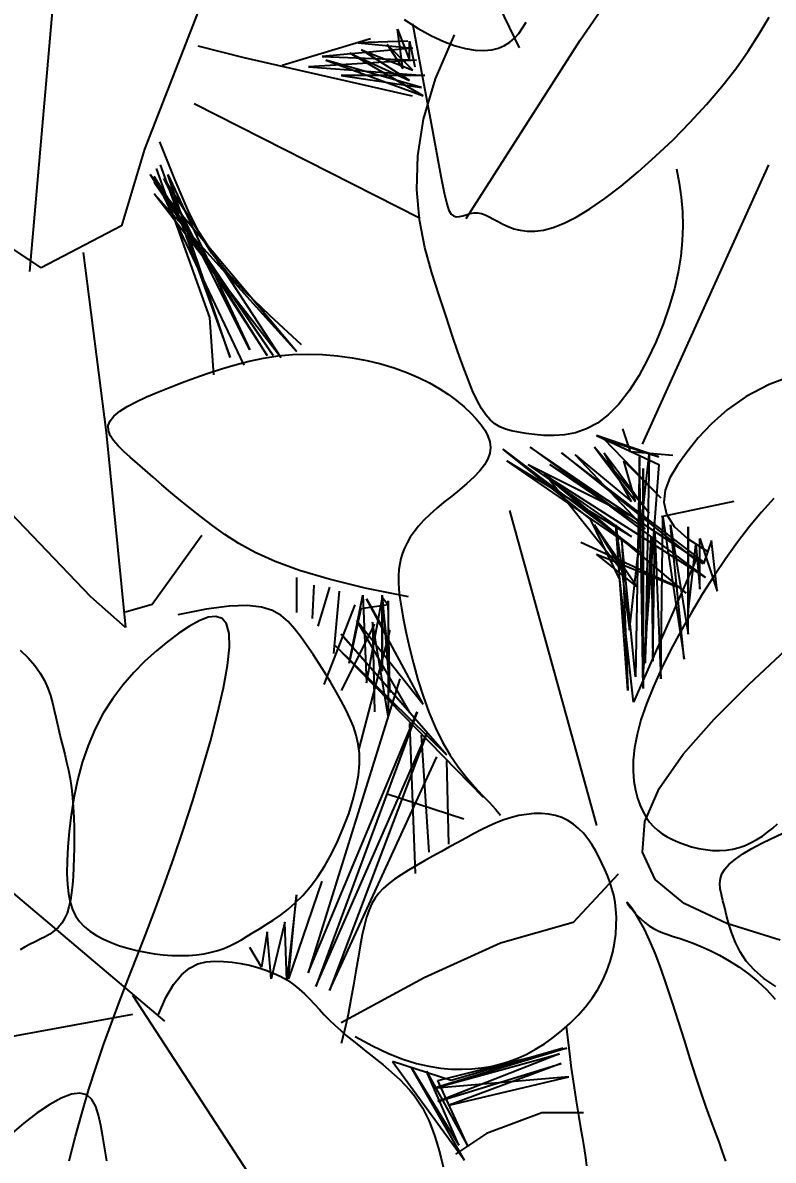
# Model space of a CAD drawing. Header units: metres. Extents: x 10 to 239, y 2 to 253.
# Drawn here: x 83.383 to 85.499, y 20.742 to 23.947 of the extents above; entities that cross this region are included whole.
import ezdxf

# ---------------------------------------------------------------- set-up
doc = ezdxf.new("R2010")
doc.units = ezdxf.units.M
doc.header["$MEASUREMENT"] = 0
doc.layers.get('Defpoints').update_dxf_attribs({"color": 9})
for name, color, linetype in [('-cotas', 252, 'Continuous'), ('1', 7, 'Continuous'), ('cot200', 9, 'Continuous')]:
    doc.layers.add(name, color=color, linetype=linetype)
doc.layers.add('barrera', color=7, linetype='Continuous', lineweight=0, true_color=0x9dbb63)
doc.layers.add('bloques ARBOLES', color=7, linetype='Continuous', true_color=0xb8d897)
doc.styles.get("Standard").update_dxf_attribs({"font": 'arial.ttf'})
doc.dimstyles.get("Standard").update_dxf_attribs({"dimtxt": 0.18, "dimasz": 0.18, "dimexe": 0.18, "dimexo": 0.0625, "dimgap": 0.09, "dimtad": 0, "dimtih": 1, "dimtoh": 1, "dimdec": 4, "dimzin": 0, "dimdsep": 46, "dimtxsty": 'Standard', "dimcen": 0.09, "dimadec": 0, "dimazin": 0, "dimtfac": 1, "dimtdec": 4, "dimtofl": 0, "dimtmove": 0, "dimatfit": 3, "dimfxl": 1, "dimtolj": 1, "dimtzin": 0, "dimarcsym": 0})

# ---------------------------------------------------------------- blocks, each defined once
blk = doc.blocks.new('*D81')
at = {"layer": '-cotas', "color": 0, "lineweight": -2, "transparency": 16777216}
for p, q in [((35.934, 42.8579), (35.9273, 20.3829)), ((88.7846, 42.8423), (88.778, 20.3672)), ((36.1074, 20.5628), (61.0308, 20.5555)), ((88.598, 20.5473), (63.6746, 20.5547))]:
    blk.add_line(p, q, dxfattribs=at)
at = {"layer": '-cotas', "color": 0, "transparency": 16777216}
for points in [[(36.1074, 20.5928), (36.1074, 20.5328), (35.9274, 20.5629)], [(88.598, 20.5773), (88.598, 20.5173), (88.778, 20.5472)]]:
    blk.add_solid(points, dxfattribs=at)
at = {"layer": 'Defpoints', "color": 0, "transparency": 16777216}
for p in [(35.934, 42.9204), (88.7846, 42.9048), (88.778, 20.5472)]:
    blk.add_point(p, dxfattribs=at)
at = {"layer": '-cotas', "color": 0, "transparency": 16777216, "insert": (62.3527, 20.5551), "char_height": 0.5, "attachment_point": 5}
blk.add_mtext('\\A1;52.8506', dxfattribs=at)
blk = doc.blocks.new('A$C6F4E7DED')
for p, q in [((989.54, 1334.67), (919.23, 1436.97)), ((1399.69, 1162.18), (1376.88, 1424.38)), ((1034.6, 1328.92), (1069.94, 1401.67)), ((1274.19, 1355.98), (1314.13, 1253.38)), ((856.05, 1339.28), (848.73, 1351.72)), ((1032.38, 1343.72), (1029.63, 1348.06)), ((1120.66, 1350.05), (1110.19, 1343.35)), ((864.31, 1326.48), (856.05, 1339.28)), ((1035.26, 1339.73), (1032.38, 1343.72)), ((1038.38, 1336.17), (1035.26, 1339.73)), ((1110.19, 1343.35), (1100.36, 1337.91)), ((1114.47, 1347.15), (1106.86, 1306.9)), ((1125.57, 1342.76), (1116.65, 1319.84)), ((1121.74, 1313.47), (1125.57, 1342.76)), ((1074.53, 1201.8), (989.54, 1334.67)), ((1041.86, 1333.09), (1038.38, 1336.17)), ((1045.79, 1330.55), (1041.86, 1333.09)), ((1050.29, 1328.63), (1045.79, 1330.55)), ((1082.71, 1330.47), (1074.89, 1328.33)), ((1091.2, 1333.64), (1082.71, 1330.47)), ((1097.27, 1305.84), (1083.09, 1338.6)), ((1100.36, 1337.91), (1091.2, 1333.64)), ((1116.65, 1333.84), (1112.82, 1314.74)), ((1154.87, 1332.57), (1114.1, 1328.75)), ((1114.1, 1312.2), (1133.21, 1331.3)), ((1116.65, 1319.84), (1116.65, 1333.84)), ((1117.92, 1333.84), (1154.87, 1332.57)), ((1133.21, 1331.3), (1121.74, 1313.47)), ((1145.84, 1335.75), (1211.44, 1315.8)), ((873.58, 1313.41), (864.31, 1326.48)), ((1055.44, 1327.37), (1050.29, 1328.63)), ((1061.25, 1326.85), (1055.44, 1327.37)), ((1067.74, 1327.15), (1061.25, 1326.85)), ((1074.89, 1328.33), (1067.74, 1327.15)), ((1106.45, 1293.1), (1161.25, 1324.93)), ((1181.63, 1322.38), (1111.55, 1319.84)), ((1114.1, 1328.75), (1181.63, 1322.38)), ((1152.33, 1327.48), (1114.1, 1312.2)), ((1116.65, 1304.56), (1152.33, 1327.48)), ((1161.25, 1324.93), (1116.65, 1304.56)), ((1239.97, 1321.5), (1274.19, 1330.05)), ((1191.83, 1314.74), (1105.18, 1308.38)), ((1179.09, 1319.84), (1106.45, 1293.1)), ((1107.73, 1299.47), (1179.09, 1319.84)), ((1111.55, 1319.84), (1191.83, 1314.74)), ((1114.47, 1293), (1239.97, 1321.5)), ((883.91, 1300.13), (873.58, 1313.41)), ((1106.13, 1275.85), (1097.27, 1305.84)), ((1106.86, 1306.9), (1100.98, 1275.2)), ((1105.18, 1308.38), (1167.62, 1308.38)), ((1167.62, 1308.38), (1107.73, 1299.47)), ((895.29, 1286.74), (883.91, 1300.13)), ((907.51, 1273.45), (895.29, 1286.74)), ((1108.76, 1201.8), (1277.05, 1287.3)), ((920.27, 1260.5), (907.51, 1273.45)), ((1100.98, 1275.2), (1096.53, 1250.99)), ((1110.52, 1248.45), (1106.13, 1275.85)), ((933.29, 1248.11), (920.27, 1260.5)), ((1291.28, 1230.45), (1302.72, 1258.8)), ((946.29, 1236.53), (933.29, 1248.11)), ((1096.53, 1250.99), (1093.22, 1233.21)), ((1111.26, 1223.47), (1110.52, 1248.45)), ((1314.13, 1253.38), (1331.24, 1196.38)), ((849.21, 1241.7), (943.33, 1033.65)), ((917.66, 1238.85), (915.73, 1228.21)), ((1302.55, 1241.86), (1250.29, 1098.23)), ((1305.57, 1239.13), (1265.64, 1127.98)), ((958.98, 1225.98), (946.29, 1236.53)), ((1093.22, 1233.21), (1090.77, 1220.8)), ((1200.92, 1102.59), (1306.91, 1228.8)), ((1299.65, 1231.7), (1212.54, 1098.23)), ((1218.35, 1099.68), (1309.81, 1234.6)), ((1306.91, 1228.8), (1218.35, 1099.68)), ((1309.81, 1234.6), (1222.7, 1099.68)), ((1222.7, 1099.68), (1306.91, 1233.15)), ((1296.75, 1234.6), (1235.77, 1104.04)), ((1235.77, 1104.04), (1299.65, 1231.7)), ((1306.91, 1233.15), (1240.12, 1092.43)), ((1250.29, 1098.23), (1296.75, 1234.6)), ((1281.81, 1208.35), (1291.28, 1230.45)), ((915.73, 1228.21), (914.28, 1217.61)), ((971.08, 1216.7), (958.98, 1225.98)), ((1090.77, 1220.8), (1088.9, 1212.69)), ((1109.19, 1200.74), (1111.26, 1223.47)), ((914.28, 1217.61), (913.36, 1206.95)), ((982.31, 1208.93), (971.08, 1216.7)), ((1088.9, 1212.69), (1087.3, 1207.82)), ((1306.91, 1220.09), (1200.92, 1102.59)), ((1212.54, 1098.23), (1306.91, 1220.09)), ((913.36, 1206.95), (913.05, 1196.13)), ((992.44, 1202.82), (982.31, 1208.93)), ((1060.21, 1204.55), (1057.2, 1203.11)), ((1063.12, 1205.59), (1060.21, 1204.55)), ((1065.98, 1206.08), (1063.12, 1205.59)), ((1068.82, 1205.96), (1065.98, 1206.08)), ((1071.63, 1205.39), (1068.82, 1205.96)), ((1074.37, 1204.61), (1071.63, 1205.39)), ((1077, 1203.82), (1074.37, 1204.61)), ((1079.49, 1203.26), (1077, 1203.82)), ((1083.87, 1203.69), (1081.79, 1203.14)), ((1085.71, 1205.13), (1083.87, 1203.69)), ((1087.3, 1207.82), (1085.71, 1205.13)), ((1273.09, 1190.72), (1281.81, 1208.35)), ((913.05, 1196.13), (913.43, 1185.05)), ((1001.51, 1198.28), (992.44, 1202.82)), ((1009.61, 1195.12), (1001.51, 1198.28)), ((1016.84, 1193.19), (1009.61, 1195.12)), ((1043.15, 1195.78), (1038.88, 1194.2)), ((1047.06, 1197.59), (1043.15, 1195.78)), ((1050.67, 1199.5), (1047.06, 1197.59)), ((1054.03, 1201.39), (1050.67, 1199.5)), ((1057.2, 1203.11), (1054.03, 1201.39)), ((1081.79, 1203.14), (1079.49, 1203.26)), ((1105.15, 1180.09), (1109.19, 1200.74)), ((1331.24, 1196.38), (1391.14, 1165.03)), ((1023.28, 1192.31), (1016.84, 1193.19)), ((1029.04, 1192.29), (1023.28, 1192.31)), ((1034.21, 1192.98), (1029.04, 1192.29)), ((1038.88, 1194.2), (1034.21, 1192.98)), ((1263.85, 1175.8), (1273.09, 1190.72)), ((913.43, 1185.05), (914.55, 1173.62)), ((1099.98, 1161.34), (1105.15, 1180.09)), ((1391.14, 1165.03), (1416.81, 1182.13)), ((914.55, 1173.62), (916.49, 1161.74)), ((1252.89, 1161.81), (1263.85, 1175.8)), ((1359.76, 1176.43), (1342.65, 1042.48)), ((916.49, 1161.74), (919.32, 1149.31)), ((1094.5, 1144.33), (1099.98, 1161.34)), ((1238.94, 1146.98), (1252.89, 1161.81)), ((919.32, 1149.31), (923.09, 1136.31)), ((1089.41, 1128.89), (1094.5, 1144.33)), ((1220.79, 1129.55), (1238.94, 1146.98)), ((923.09, 1136.31), (927.71, 1123)), ((1084.79, 1114.96), (1089.41, 1128.89)), ((1197.18, 1107.75), (1220.79, 1129.55)), ((1265.64, 1127.98), (1262.78, 1085.23)), ((927.71, 1123), (933.12, 1109.72)), ((1080.56, 1102.49), (1084.79, 1114.96)), ((933.12, 1109.72), (939.2, 1096.8)), ((1076.67, 1091.42), (1080.56, 1102.49)), ((939.2, 1096.8), (945.88, 1084.58)), ((1138.12, 1093.48), (1128.15, 1090.51)), ((1148.55, 1096.02), (1138.12, 1093.48)), ((1159.33, 1098.06), (1148.55, 1096.02)), ((1170.35, 1099.56), (1159.33, 1098.06)), ((1181.52, 1100.49), (1170.35, 1099.56)), ((1192.71, 1100.79), (1181.52, 1100.49)), ((1203.84, 1100.43), (1192.71, 1100.79)), ((1214.8, 1099.38), (1203.84, 1100.43)), ((1225.58, 1097.7), (1214.8, 1099.38)), ((1236.17, 1095.49), (1225.58, 1097.7)), ((1246.56, 1092.83), (1236.17, 1095.49)), ((828.09, 1085.86), (848.59, 1078.09)), ((1073.05, 1081.72), (1076.67, 1091.42)), ((1118.75, 1087.13), (1109.99, 1083.4)), ((1128.15, 1090.51), (1118.75, 1087.13)), ((1256.76, 1089.82), (1246.56, 1092.83)), ((1266.74, 1086.54), (1256.76, 1089.82)), ((1276.52, 1083.08), (1266.74, 1086.54)), ((848.59, 1078.09), (865.7, 1069.1)), ((945.88, 1084.58), (953.05, 1073.4)), ((1069.63, 1073.32), (1073.05, 1081.72)), ((1101.89, 1079.38), (1094.45, 1075.12)), ((1109.99, 1083.4), (1101.89, 1079.38)), ((1286.08, 1079.53), (1276.52, 1083.08)), ((1295.39, 1075.97), (1286.08, 1079.53)), ((865.7, 1069.1), (879.9, 1059.24)), ((953.05, 1073.4), (960.63, 1063.59)), ((1066.35, 1066.18), (1069.63, 1073.32)), ((1087.67, 1070.68), (1081.53, 1066.14)), ((1094.45, 1075.12), (1087.67, 1070.68)), ((1304.3, 1072.41), (1295.39, 1075.97)), ((1312.64, 1068.84), (1304.3, 1072.41)), ((1320.25, 1065.28), (1312.64, 1068.84)), ((960.63, 1063.59), (968.53, 1055.5)), ((1059.9, 1055.46), (1063.13, 1060.25)), ((1063.13, 1060.25), (1066.35, 1066.18)), ((1076.03, 1061.55), (1071.16, 1056.97)), ((1081.53, 1066.14), (1076.03, 1061.55)), ((1326.94, 1061.72), (1320.25, 1065.28)), ((1332.54, 1058.16), (1326.94, 1061.72)), ((879.9, 1059.24), (891.67, 1048.86)), ((968.53, 1055.5), (976.64, 1049.36)), ((1053.1, 1048.75), (1056.59, 1051.68)), ((1056.59, 1051.68), (1059.9, 1055.46)), ((1066.93, 1052.46), (1063.33, 1048.06)), ((1071.16, 1056.97), (1066.93, 1052.46)), ((1336.88, 1054.59), (1332.54, 1058.16)), ((1339.8, 1051.03), (1336.88, 1054.59)), ((1341.16, 1047.46), (1339.8, 1051.03)), ((891.67, 1048.86), (901.48, 1038.31)), ((951.89, 1027.95), (957.59, 1045.05)), ((976.64, 1049.36), (984.86, 1045)), ((984.86, 1045), (993.07, 1042.17)), ((1029.85, 1041.73), (1035.57, 1042.62)), ((1035.57, 1042.62), (1040.66, 1043.62)), ((1040.66, 1043.62), (1045.22, 1044.87)), ((1045.22, 1044.87), (1049.34, 1046.54)), ((1049.34, 1046.54), (1053.1, 1048.75)), ((1060.41, 1043.77), (1058.25, 1039.55)), ((1063.33, 1048.06), (1060.41, 1043.77)), ((1342.65, 1042.48), (1328.39, 897.13)), ((1339.72, 1040.17), (1341.08, 1043.85)), ((1341.08, 1043.85), (1341.16, 1047.46)), ((901.48, 1038.31), (909.82, 1027.95)), ((929.42, 993.78), (971.53, 1037.3)), ((930.87, 1024.25), (977.33, 1040.21)), ((977.33, 1040.21), (930.87, 1018.44)), ((971.53, 1037.3), (930.87, 1024.25)), ((993.07, 1042.17), (1001.15, 1040.6)), ((1001.15, 1040.6), (1008.98, 1040.03)), ((1008.98, 1040.03), (1016.46, 1040.21)), ((1016.46, 1040.21), (1023.45, 1040.86)), ((1023.45, 1040.86), (1029.85, 1041.73)), ((1056.89, 1035.36), (1056.4, 1031.16)), ((1058.25, 1039.55), (1056.89, 1035.36)), ((1333.8, 1032.41), (1337.24, 1036.37)), ((1337.24, 1036.37), (1339.72, 1040.17)), ((897.48, 945.91), (1003.47, 1027.15)), ((1003.47, 1027.15), (903.29, 947.36)), ((909.82, 1027.95), (916.98, 1018.05)), ((920.51, 1025.1), (951.89, 1027.95)), ((938.13, 982.18), (978.79, 1031.5)), ((971.53, 1027.15), (938.13, 982.18)), ((952.65, 895.13), (938.13, 1025.7)), ((938.13, 1025.7), (941.04, 870.47)), ((941.04, 970.57), (993.3, 1025.7)), ((1047.02, 1030.05), (945.39, 953.16)), ((978.79, 1031.5), (948.3, 990.88)), ((951.2, 990.88), (971.53, 1027.15)), ((993.3, 1025.7), (951.2, 990.88)), ((952.65, 980.73), (1026.7, 1031.5)), ((1026.7, 1031.5), (957.01, 980.73)), ((981.69, 977.82), (1047.02, 1030.05)), ((1056.4, 1031.16), (1056.83, 1026.94)), ((1056.83, 1026.94), (1058.27, 1022.65)), ((1324.7, 1023.87), (1329.57, 1028.25)), ((1329.57, 1028.25), (1333.8, 1032.41)), ((916.98, 1018.05), (922.62, 1008.56)), ((957.01, 1021.35), (929.42, 993.78)), ((930.87, 1018.44), (942.49, 864.67)), ((1012.18, 1018.44), (941.04, 970.57)), ((942.49, 851.61), (945.39, 1024.25)), ((945.39, 1024.25), (948.3, 860.32)), ((945.39, 953.16), (1044.12, 1021.35)), ((948.3, 990.88), (957.01, 1021.35)), ((1044.12, 1021.35), (951.2, 964.77)), ((951.2, 964.77), (1028.15, 1018.44)), ((1028.15, 1018.44), (952.65, 980.73)), ((957.01, 980.73), (1012.18, 1018.44)), ((1058.27, 1022.65), (1060.75, 1018.26)), ((1060.75, 1018.26), (1064.3, 1013.74)), ((1313.67, 1014.25), (1319.35, 1019.21)), ((1319.35, 1019.21), (1324.7, 1023.87)), ((1004.92, 1015.54), (896.03, 934.3)), ((896.03, 934.3), (1016.53, 1011.19)), ((897.48, 944.46), (1004.92, 1015.54)), ((910.55, 922.7), (1016.53, 1012.64)), ((1016.53, 1011.19), (910.55, 922.7)), ((922.62, 1008.56), (926.2, 999.37)), ((942.49, 864.67), (942.49, 1015.54)), ((942.49, 1015.54), (942.49, 851.61)), ((1016.53, 1012.64), (955.56, 935.75)), ((1064.3, 1013.74), (1068.74, 1009.13)), ((1068.74, 1009.13), (1073.85, 1004.45)), ((1301.27, 1003.49), (1307.65, 1009)), ((1307.65, 1009), (1313.67, 1014.25)), ((1073.85, 1004.45), (1079.41, 999.73)), ((1294.52, 997.74), (1301.27, 1003.49)), ((845.14, 993.28), (854.36, 983.13)), ((926.2, 999.37), (927.2, 990.37)), ((1079.41, 999.73), (1085.19, 995.02)), ((1085.19, 995.02), (1090.97, 990.34)), ((1279.78, 985.64), (1287.36, 991.78)), ((1287.36, 991.78), (1294.52, 997.74)), ((854.36, 983.13), (863.4, 972.24)), ((874.88, 990.9), (929.07, 979.5)), ((927.2, 990.37), (925.09, 981.43)), ((1042.08, 984.27), (977.39, 749.54)), ((1090.97, 990.34), (1096.52, 985.72)), ((1096.52, 985.72), (1101.63, 981.21)), ((1271.75, 979.34), (1279.78, 985.64)), ((927.97, 979.27), (912, 873.37)), ((925.09, 981.43), (919.34, 972.44)), ((929.42, 858.86), (927.97, 979.27)), ((959.91, 932.85), (981.69, 977.82)), ((1101.63, 981.21), (1106.12, 976.82)), ((1106.12, 976.82), (1109.99, 972.55)), ((1263.26, 972.89), (1271.75, 979.34)), ((1354.06, 919.93), (1413.96, 982.63)), ((863.4, 972.24), (872.29, 960.65)), ((922.16, 973.47), (909.09, 892.23)), ((909.09, 892.23), (909.09, 972.02)), ((909.09, 972.02), (909.09, 908.19)), ((919.34, 972.44), (909.44, 963.29)), ((912, 873.37), (922.16, 973.47)), ((933.78, 967.67), (929.42, 858.86)), ((935.23, 871.92), (933.78, 967.67)), ((978.79, 973.47), (946.84, 927.05)), ((962.81, 973.47), (952.65, 895.13)), ((954.1, 850.16), (962.81, 973.47)), ((955.56, 935.75), (978.79, 973.47)), ((1109.99, 972.55), (1113.29, 968.37)), ((1113.29, 968.37), (1116.07, 964.28)), ((1243.87, 959.71), (1254.16, 966.34)), ((1254.16, 966.34), (1263.26, 972.89)), ((872.29, 960.65), (881.05, 948.39)), ((900.38, 963.32), (887.32, 924.15)), ((887.32, 924.15), (891.67, 961.87)), ((891.67, 961.87), (897.48, 944.46)), ((909.44, 963.29), (894.84, 953.85)), ((900.38, 925.6), (900.38, 963.32)), ((903.29, 958.96), (900.38, 925.6)), ((909.09, 908.19), (903.29, 958.96)), ((916.35, 927.05), (988.95, 960.42)), ((936.68, 964.77), (935.23, 871.92)), ((941.04, 870.47), (936.68, 964.77)), ((948.3, 860.32), (958.46, 961.87)), ((958.46, 961.87), (954.1, 850.16)), ((1116.07, 964.28), (1118.39, 960.26)), ((1118.39, 960.26), (1120.28, 956.29)), ((1231.67, 953.03), (1243.87, 959.71)), ((1271.34, 965.53), (1308.42, 914.23)), ((977.33, 951.71), (916.35, 927.05)), ((946.84, 927.05), (977.33, 951.71)), ((1120.28, 956.29), (1121.81, 952.35)), ((1121.81, 952.35), (1123.02, 948.43)), ((1216.85, 946.32), (1231.67, 953.03)), ((881.05, 948.39), (889.72, 935.51)), ((903.29, 947.36), (949.75, 841.46)), ((1123.02, 948.43), (1123.96, 944.48)), ((1123.96, 944.48), (1124.6, 940.37)), ((1198.72, 939.63), (1216.85, 946.32)), ((889.72, 935.51), (898.27, 922.07)), ((949.75, 841.46), (959.91, 932.85)), ((1124.6, 940.37), (1124.93, 935.92)), ((1124.93, 935.92), (1124.93, 930.97)), ((1149.66, 926.41), (1176.56, 932.98)), ((1176.56, 932.98), (1198.72, 939.63)), ((1200.92, 934.3), (1200.92, 908.19)), ((1117.32, 919.93), (1149.66, 926.41)), ((1124.56, 925.35), (1123.83, 918.89)), ((1124.93, 930.97), (1124.56, 925.35)), ((1168.98, 924.15), (1173.34, 877.72)), ((1176.24, 927.05), (1184.95, 898.03)), ((1187.86, 928.5), (1189.31, 903.84)), ((898.27, 922.07), (906.61, 908.24)), ((1106.55, 840.01), (1148.66, 918.34)), ((1123.83, 918.89), (1122.69, 911.42)), ((1137.04, 921.25), (1131.23, 848.71)), ((1131.23, 848.71), (1132.68, 916.89)), ((1137.04, 919.8), (1132.68, 913.99)), ((1132.68, 916.89), (1132.68, 831.3)), ((1134.14, 892.23), (1137.04, 919.8)), ((1148.66, 918.34), (1134.14, 892.23)), ((1137.04, 864.67), (1137.04, 921.25)), ((1148.66, 855.96), (1137.04, 918.34)), ((1137.04, 918.34), (1137.04, 864.67)), ((1151.56, 921.25), (1148.66, 855.96)), ((1161.72, 870.47), (1151.56, 921.25)), ((1298.93, 603.85), (1669.06, 916.06)), ((1328.39, 897.13), (1354.06, 919.93)), ((906.61, 908.24), (914.58, 894.23)), ((1122.69, 911.42), (1121.12, 902.78)), ((1132.68, 913.99), (1153.01, 911.09)), ((1153.01, 911.09), (1161.72, 870.47)), ((1157.37, 913.99), (1180.6, 854.51)), ((1212.42, 906.11), (1218.87, 909.82)), ((1218.87, 909.82), (1227.07, 912.35)), ((1227.07, 912.35), (1237.62, 913.5)), ((1237.62, 913.5), (1251.11, 913.04)), ((1251.11, 913.04), (1268.15, 910.76)), ((1268.15, 910.76), (1289.31, 906.45)), ((1308.42, 914.23), (1328.39, 908.53)), ((1155.91, 902.39), (1106.55, 840.01)), ((1116.71, 834.2), (1155.91, 902.39)), ((1121.12, 902.78), (1119.12, 892.89)), ((1132.68, 831.3), (1144.3, 900.94)), ((1144.3, 900.94), (1142.85, 834.2)), ((1142.85, 899.49), (1167.53, 850.16)), ((1202.39, 896.04), (1207.13, 901.45)), ((1207.13, 901.45), (1212.42, 906.11)), ((1251.13, 892.7), (1253.02, 899.71)), ((1253.02, 899.71), (1256.36, 903.81)), ((1256.36, 903.81), (1260.97, 905.35)), ((1260.97, 905.35), (1266.67, 904.67)), ((1266.67, 904.67), (1273.28, 902.13)), ((1273.28, 902.13), (1280.62, 898.07)), ((914.58, 894.23), (922.06, 880.23)), ((1089.13, 802.29), (1167.53, 892.23)), ((1119.12, 892.89), (1116.66, 881.95)), ((1167.53, 892.23), (1116.71, 834.2)), ((1131.23, 895.13), (1154.46, 806.64)), ((1193.06, 883.72), (1197.72, 890.09)), ((1197.72, 890.09), (1202.39, 896.04)), ((1250.86, 882.43), (1251.13, 892.7)), ((1280.62, 898.07), (1288.51, 892.84)), ((1288.51, 892.84), (1296.78, 886.73)), ((1061.54, 770.37), (1171.89, 883.53)), ((1171.89, 883.53), (1089.13, 802.29)), ((1116.66, 881.95), (1113.74, 870.28)), ((1188.44, 877.03), (1193.06, 883.72)), ((1252.32, 868.73), (1250.86, 882.43)), ((1296.78, 886.73), (1305.26, 879.79)), ((863.51, 854.97), (836.2, 880.37)), ((922.06, 880.23), (928.9, 866.44)), ((1183.91, 870.13), (1188.44, 877.03)), ((1305.26, 879.79), (1313.78, 872.06)), ((1400.84, 874.56), (1395.87, 868.82)), ((1406.68, 880.32), (1400.84, 874.56)), ((928.9, 866.44), (934.96, 853.07)), ((1113.74, 870.28), (1110.37, 858.19)), ((1179.52, 863.11), (1183.91, 870.13)), ((1255.34, 852.05), (1252.32, 868.73)), ((1313.78, 872.06), (1322.16, 863.52)), ((1395.87, 868.82), (1391.83, 863.16)), ((1110.37, 858.19), (1106.52, 845.97)), ((1123.97, 858.86), (1192.21, 639.81)), ((1171.29, 849.14), (1175.29, 856.08)), ((1175.29, 856.08), (1179.52, 863.11)), ((1322.16, 863.52), (1330.25, 854.2)), ((1388.62, 857.55), (1386.11, 852.01)), ((1391.83, 863.16), (1388.62, 857.55)), ((889.66, 828.88), (863.51, 854.97)), ((934.96, 853.07), (940.11, 840.3)), ((1167.54, 842.41), (1171.29, 849.14)), ((1259.67, 833.03), (1255.34, 852.05)), ((1330.25, 854.2), (1337.86, 844.1)), ((1386.11, 852.01), (1384.15, 846.51)), ((940.11, 840.3), (944.19, 828.35)), ((1106.52, 845.97), (1102.2, 833.94)), ((1164.1, 835.93), (1167.54, 842.41)), ((1337.86, 844.1), (1344.84, 833.22)), ((1382.61, 841.05), (1381.33, 835.62)), ((1384.15, 846.51), (1382.61, 841.05)), ((1102.2, 833.94), (1097.41, 822.39)), ((1192.21, 639.81), (1110.91, 834.2)), ((1110.91, 834.2), (1186.4, 629.65)), ((1161.03, 829.61), (1164.1, 835.93)), ((1265.08, 812.29), (1259.67, 833.03)), ((1344.84, 833.22), (1351, 821.59)), ((1381.33, 835.62), (1380.19, 830.2)), ((912.66, 802.72), (889.66, 828.88)), ((944.19, 828.35), (947.13, 817.37)), ((1097.41, 822.39), (1092.12, 811.64)), ((1116.71, 825.5), (1112.36, 713.79)), ((1156.32, 816.89), (1158.41, 823.31)), ((1158.41, 823.31), (1161.03, 829.61)), ((1379.04, 824.8), (1377.78, 819.38)), ((1380.19, 830.2), (1379.04, 824.8)), ((947.13, 817.37), (948.99, 807.34)), ((1108, 816.79), (1102.2, 729.75)), ((1186.4, 629.65), (1103.65, 818.24)), ((1103.65, 818.24), (1176.24, 626.75)), ((1154.83, 810.21), (1156.32, 816.89)), ((1351, 821.59), (1356.24, 809.25)), ((1376.4, 813.93), (1374.97, 808.37)), ((1377.78, 819.38), (1376.4, 813.93)), ((948.99, 807.34), (949.91, 798.23)), ((1092.12, 811.64), (1086.38, 801.91)), ((1154.02, 803.12), (1154.83, 810.21)), ((1271.31, 790.46), (1265.08, 812.29)), ((1356.24, 809.25), (1360.57, 796.42)), ((1374.97, 808.37), (1373.54, 802.68)), ((930.55, 777.07), (912.66, 802.72)), ((949.91, 798.23), (950.01, 789.97)), ((1086.38, 801.91), (1080.35, 793.19)), ((1089.13, 797.93), (1087.68, 735.55)), ((1176.24, 626.75), (1096.39, 800.84)), ((1153.96, 795.49), (1154.02, 803.12)), ((1372.14, 796.8), (1370.82, 790.69)), ((1373.54, 802.68), (1372.14, 796.8)), ((950.01, 789.97), (949.42, 782.53)), ((1080.35, 793.19), (1074.22, 785.4)), ((1154.72, 787.17), (1153.96, 795.49)), ((1278.12, 768.17), (1271.31, 790.46)), ((1360.57, 796.42), (1364.07, 783.33)), ((1370.82, 790.69), (1369.64, 784.29)), ((949.42, 782.53), (948.26, 775.85)), ((1074.22, 785.4), (1068.18, 778.43)), ((1156.36, 778.09), (1154.72, 787.17)), ((1364.07, 783.33), (1366.83, 770.26)), ((1369.64, 784.29), (1368.63, 777.57)), ((941.33, 752.54), (930.55, 777.07)), ((948.26, 775.85), (946.67, 769.88)), ((1062.43, 772.22), (1057.16, 766.67)), ((1068.18, 778.43), (1062.43, 772.22)), ((1076.06, 754.41), (1134.14, 773.27)), ((1158.8, 768.42), (1156.36, 778.09)), ((1368.63, 777.57), (1367.84, 770.49)), ((944.76, 764.57), (942.64, 759.87)), ((946.67, 769.88), (944.76, 764.57)), ((1057.16, 766.67), (1052.58, 761.69)), ((1161.96, 758.39), (1158.8, 768.42)), ((1285.27, 746.05), (1278.12, 768.17)), ((1366.83, 770.26), (1368.9, 757.45)), ((1367.25, 763.13), (1366.85, 755.59)), ((1367.84, 770.49), (1367.25, 763.13)), ((940.31, 755.72), (937.75, 752.06)), ((942.64, 759.87), (940.31, 755.72)), ((998.63, 753.36), (1003.16, 755.47)), ((1003.16, 755.47), (1008, 757.01)), ((1008, 757.01), (1013.1, 758)), ((1013.1, 758), (1018.41, 758.46)), ((1018.41, 758.46), (1023.88, 758.41)), ((1023.88, 758.41), (1029.46, 757.89)), ((1029.46, 757.89), (1035.11, 756.91)), ((1035.11, 756.91), (1040.76, 755.5)), ((1040.76, 755.5), (1046.39, 753.7)), ((1052.58, 761.69), (1048.86, 757.2)), ((1165.73, 748.25), (1161.96, 758.39)), ((1366.85, 755.59), (1366.63, 747.95)), ((1368.9, 757.45), (1370.38, 745.16)), ((846.02, 747.56), (842.35, 750.7)), ((849.81, 744.55), (846.02, 747.56)), ((931.84, 745.98), (928.44, 743.44)), ((934.94, 748.83), (931.84, 745.98)), ((937.75, 752.06), (934.94, 748.83)), ((943.04, 729.73), (941.33, 752.54)), ((987.1, 743.75), (990.62, 747.42)), ((990.62, 747.42), (994.46, 750.65)), ((994.46, 750.65), (998.63, 753.36)), ((1046.39, 753.7), (1052, 751.54)), ((1052, 751.54), (1057.62, 749.06)), ((1057.62, 749.06), (1063.27, 746.32)), ((1063.27, 746.32), (1068.99, 743.36)), ((1170.04, 738.21), (1165.73, 748.25)), ((1292.52, 724.73), (1285.27, 746.05)), ((1366.63, 747.95), (1366.55, 740.31)), ((846.89, 740.01), (839.07, 743.54)), ((854.5, 736.27), (846.89, 740.01)), ((853.74, 741.72), (849.81, 744.55)), ((857.82, 739.12), (853.74, 741.72)), ((862.05, 736.79), (857.82, 739.12)), ((920.64, 739.05), (916.21, 737.11)), ((924.72, 741.15), (920.64, 739.05)), ((928.44, 743.44), (924.72, 741.15)), ((980.88, 735.4), (983.86, 739.72)), ((983.86, 739.72), (987.1, 743.75)), ((1068.99, 743.36), (1074.79, 740.22)), ((1074.79, 740.22), (1080.7, 736.95)), ((1174.77, 728.52), (1170.04, 738.21)), ((1366.55, 740.31), (1366.6, 732.76)), ((1370.38, 745.16), (1371.33, 733.63)), ((861.66, 732.39), (854.5, 736.27)), ((868.17, 728.46), (861.66, 732.39)), ((866.44, 734.77), (862.05, 736.79)), ((871, 733.13), (866.44, 734.77)), ((875.73, 731.89), (871, 733.13)), ((880.64, 731.12), (875.73, 731.89)), ((885.72, 730.83), (880.64, 731.12)), ((890.92, 731), (885.72, 730.83)), ((896.16, 731.58), (890.92, 731)), ((901.38, 732.53), (896.16, 731.58)), ((906.51, 733.8), (901.38, 732.53)), ((911.48, 735.34), (906.51, 733.8)), ((916.21, 737.11), (911.48, 735.34)), ((933.69, 709.23), (943.04, 729.73)), ((975.61, 726.25), (978.14, 730.89)), ((978.14, 730.89), (980.88, 735.4)), ((1080.7, 736.95), (1086.75, 733.6)), ((1086.75, 733.6), (1092.94, 730.2)), ((1092.94, 730.2), (1099.19, 726.77)), ((1366.6, 732.76), (1366.77, 725.4)), ((1371.33, 733.63), (1371.83, 723.13)), ((873.81, 724.56), (868.17, 728.46)), ((878.37, 720.77), (873.81, 724.56)), ((881.68, 717.14), (878.37, 720.77)), ((971.1, 716.91), (973.27, 721.57)), ((973.27, 721.57), (975.61, 726.25)), ((1099.19, 726.77), (1105.4, 723.32)), ((1105.4, 723.32), (1111.47, 719.85)), ((1179.85, 719.41), (1174.77, 728.52)), ((1299.65, 704.69), (1292.52, 724.73)), ((1366.77, 725.4), (1367.03, 718.33)), ((1371.83, 723.13), (1371.94, 713.84)), ((883.85, 713.59), (881.68, 717.14)), ((885.03, 710.02), (883.85, 713.59)), ((961.24, 713.41), (994.77, 677.33)), ((967.34, 707.51), (969.12, 712.24)), ((969.12, 712.24), (971.1, 716.91)), ((1111.47, 719.85), (1117.3, 716.39)), ((1117.3, 716.39), (1122.78, 712.94)), ((1122.78, 712.94), (1127.82, 709.51)), ((1185.16, 711.12), (1179.85, 719.41)), ((1367.03, 718.33), (1367.37, 711.61)), ((1371.94, 713.84), (1371.63, 705.71)), ((885.39, 706.33), (885.03, 710.02)), ((885.08, 702.41), (885.39, 706.33)), ((912.09, 691.52), (933.69, 709.23)), ((965.8, 702.67), (967.34, 707.51)), ((1127.82, 709.51), (1132.32, 706.11)), ((1132.32, 706.11), (1136.2, 702.72)), ((1182.05, 707.99), (1206.73, 635.45)), ((1190.64, 703.82), (1185.16, 711.12)), ((1196.2, 697.46), (1190.64, 703.82)), ((1306.63, 685.87), (1299.65, 704.69)), ((1367.37, 711.61), (1367.84, 705.29)), ((1367.84, 705.29), (1368.48, 699.39)), ((1371.63, 705.71), (1370.88, 698.6)), ((883.11, 693.48), (884.27, 698.16)), ((884.27, 698.16), (885.08, 702.41)), ((963.54, 692.46), (964.53, 697.67)), ((964.53, 697.67), (965.8, 702.67)), ((1136.2, 702.72), (1139.51, 699.23)), ((1139.51, 699.23), (1142.34, 695.5)), ((1142.34, 695.5), (1144.76, 691.37)), ((1201.81, 691.93), (1196.2, 697.46)), ((1206.73, 635.45), (1200.92, 697.83)), ((1200.92, 697.83), (1208.18, 634)), ((1368.48, 699.39), (1369.33, 693.91)), ((1370.88, 698.6), (1369.63, 692.41)), ((880.1, 676.53), (912.09, 691.52)), ((880.34, 682.43), (881.77, 688.25)), ((881.77, 688.25), (883.11, 693.48)), ((948.29, 684.1), (950.88, 687.96)), ((951.94, 688.19), (949.79, 685.65)), ((950.88, 687.96), (952.89, 690.57)), ((953.56, 690.28), (951.94, 688.19)), ((952.89, 690.57), (954.22, 692.01)), ((954.55, 691.73), (953.56, 690.28)), ((954.22, 692.01), (954.79, 692.37)), ((954.79, 692.37), (954.55, 691.73)), ((962.53, 681.2), (962.87, 686.99)), ((962.87, 686.99), (963.54, 692.46)), ((1144.76, 691.37), (1146.84, 686.71)), ((1146.84, 686.71), (1148.67, 681.38)), ((1207.4, 687.11), (1201.81, 691.93)), ((1212.91, 682.88), (1207.4, 687.11)), ((1367.86, 687), (1365.52, 682.27)), ((1369.63, 692.41), (1367.86, 687)), ((1369.33, 693.91), (1370.45, 688.89)), ((1370.45, 688.89), (1371.87, 684.33)), ((878.68, 676.1), (880.34, 682.43)), ((944.33, 679.98), (941.23, 677.22)), ((941.67, 672.31), (945.19, 678.91)), ((947.22, 682.86), (944.33, 679.98)), ((945.19, 678.91), (948.29, 684.1)), ((949.79, 685.65), (947.22, 682.86)), ((962.55, 675.07), (962.53, 681.2)), ((1148.67, 681.38), (1150.32, 675.22)), ((1218.29, 679.15), (1212.91, 682.88)), ((1223.48, 675.79), (1218.29, 679.15)), ((1313.43, 668.04), (1306.63, 685.87)), ((1362.59, 678.07), (1359.02, 674.3)), ((1365.52, 682.27), (1362.59, 678.07)), ((1371.87, 684.33), (1373.65, 680.26)), ((1373.65, 680.26), (1375.84, 676.7)), ((840.41, 664.05), (880.1, 676.53)), ((876.59, 669.42), (878.68, 676.1)), ((927.99, 669.62), (924.27, 668.31)), ((931.47, 671.05), (927.99, 669.62)), ((934.79, 672.72), (931.47, 671.05)), ((938.03, 674.76), (934.79, 672.72)), ((937.82, 664.23), (941.67, 672.31)), ((941.23, 677.22), (938.03, 674.76)), ((962.98, 668.64), (962.55, 675.07)), ((994.77, 677.33), (1048.93, 661.87)), ((1150.32, 675.22), (1151.88, 668.1)), ((1208.18, 634), (1209.63, 677.52)), ((1209.63, 677.52), (1219.8, 635.45)), ((1219.8, 635.45), (1222.7, 670.27)), ((1222.7, 670.27), (1227.06, 644.16)), ((1228.43, 672.7), (1223.48, 675.79)), ((1233.1, 669.77), (1228.43, 672.7)), ((1237.55, 667.02), (1233.1, 669.77)), ((1354.79, 670.85), (1349.96, 667.69)), ((1359.02, 674.3), (1354.79, 670.85)), ((1375.84, 676.7), (1378.46, 673.64)), ((1378.46, 673.64), (1381.45, 671.02)), ((1381.45, 671.02), (1384.74, 668.73)), ((870.3, 655.54), (873.86, 662.51)), ((873.86, 662.51), (876.59, 669.42)), ((905.36, 661.87), (899.26, 659.37)), ((910.85, 663.9), (905.36, 661.87)), ((915.78, 665.58), (910.85, 663.9)), ((920.23, 667), (915.78, 665.58)), ((924.27, 668.31), (920.23, 667)), ((933.73, 654.57), (937.82, 664.23)), ((963.86, 661.98), (962.98, 668.64)), ((965.21, 655.16), (963.86, 661.98)), ((1048.93, 661.87), (1105.67, 636.1)), ((1151.88, 668.1), (1153.41, 659.92)), ((1241.87, 664.45), (1237.55, 667.02)), ((1246.15, 662.09), (1241.87, 664.45)), ((1250.47, 659.95), (1246.15, 662.09)), ((1320.06, 650.98), (1313.43, 668.04)), ((1338.89, 662.29), (1332.8, 660.04)), ((1344.64, 664.84), (1338.89, 662.29)), ((1349.96, 667.69), (1344.64, 664.84)), ((1384.74, 668.73), (1388.26, 666.69)), ((1388.26, 666.69), (1391.93, 664.8)), ((1391.93, 664.8), (1395.67, 662.97)), ((1395.67, 662.97), (1399.41, 661.09)), ((1399.41, 661.09), (1403.08, 659.09)), ((865.69, 648.63), (870.3, 655.54)), ((885.68, 652.86), (878.49, 648.82)), ((892.65, 656.37), (885.68, 652.86)), ((899.26, 659.37), (892.65, 656.37)), ((929.46, 643.34), (933.73, 654.57)), ((967.09, 648.23), (965.21, 655.16)), ((1153.41, 659.92), (1154.96, 650.83)), ((1227.06, 644.16), (1235.77, 658.67)), ((1254.9, 658.06), (1250.47, 659.95)), ((1259.54, 656.43), (1254.9, 658.06)), ((1264.48, 655.09), (1259.54, 656.43)), ((1269.77, 654.03), (1264.48, 655.09)), ((1275.38, 653.28), (1269.77, 654.03)), ((1281.28, 652.83), (1275.38, 653.28)), ((1287.41, 652.68), (1281.28, 652.83)), ((1293.73, 652.83), (1287.41, 652.68)), ((1300.19, 653.28), (1293.73, 652.83)), ((1306.75, 654.03), (1300.19, 653.28)), ((1313.35, 655.09), (1306.75, 654.03)), ((1319.94, 656.44), (1313.35, 655.09)), ((1326.46, 658.09), (1319.94, 656.44)), ((1332.8, 660.04), (1326.46, 658.09)), ((1403.08, 659.09), (1406.67, 656.9)), ((859.84, 641.93), (865.69, 648.63)), ((871.22, 644.24), (864.01, 639.1)), ((878.49, 648.82), (871.22, 644.24)), ((969.54, 641.27), (967.09, 648.23)), ((1154.96, 650.83), (1156.59, 640.99)), ((1235.99, 645.43), (1229.78, 643.83)), ((1242.35, 646.71), (1235.99, 645.43)), ((1248.8, 647.66), (1242.35, 646.71)), ((1255.26, 648.28), (1248.8, 647.66)), ((1261.7, 648.5), (1255.26, 648.28)), ((1268.08, 648), (1261.7, 648.5)), ((1274.37, 646.4), (1268.08, 648)), ((1280.55, 643.33), (1274.37, 646.4)), ((1326.5, 634.49), (1320.06, 650.98)), ((843.58, 629.59), (852.55, 635.58)), ((852.55, 635.58), (859.84, 641.93)), ((864.01, 639.1), (857, 633.38)), ((925.09, 630.84), (929.46, 643.34)), ((972.59, 634.34), (969.54, 641.27)), ((1105.67, 636.1), (1167.57, 602.6)), ((1156.59, 640.99), (1158.35, 630.6)), ((1212.62, 637.12), (1207.6, 634.27)), ((1218.03, 639.67), (1212.62, 637.12)), ((1223.77, 641.91), (1218.03, 639.67)), ((1229.78, 643.83), (1223.77, 641.91)), ((1286.6, 638.4), (1280.55, 643.33)), ((1292.5, 631.23), (1286.6, 638.4)), ((857, 633.38), (850.34, 627.08)), ((920.66, 617.45), (925.09, 630.84)), ((976.28, 627.51), (972.59, 634.34)), ((980.64, 620.83), (976.28, 627.51)), ((1158.35, 630.6), (1160.28, 619.83)), ((1198.77, 627.73), (1194.82, 624.13)), ((1203, 631.13), (1198.77, 627.73)), ((1207.6, 634.27), (1203, 631.13)), ((1298.22, 621.44), (1292.5, 631.23)), ((1332.74, 618.35), (1326.5, 634.49)), ((850.34, 627.08), (844.12, 620.19)), ((985.59, 614.37), (980.64, 620.83)), ((1322.96, 623.06), (1116.26, 306.06)), ((1160.28, 619.83), (1162.42, 608.88)), ((1191.07, 620.36), (1187.43, 616.49)), ((1194.82, 624.13), (1191.07, 620.36)), ((1303.73, 608.66), (1298.22, 621.44)), ((916.21, 603.57), (920.66, 617.45)), ((991.05, 608.17), (985.59, 614.37)), ((1183.82, 612.55), (1180.16, 608.58)), ((1187.43, 616.49), (1183.82, 612.55)), ((1338.77, 602.34), (1332.74, 618.35)), ((911.81, 589.56), (916.21, 603.57)), ((996.92, 602.28), (991.05, 608.17)), ((1003.11, 596.75), (996.92, 602.28)), ((1162.42, 608.88), (1164.84, 597.92)), ((1176.35, 604.65), (1172.34, 600.79)), ((1180.16, 608.58), (1176.35, 604.65)), ((1322.96, 608.66), (1745.98, 531.81)), ((1344.59, 586.24), (1338.77, 602.34)), ((999.92, 600.02), (997.99, 583.57)), ((1009.53, 591.63), (1003.11, 596.75)), ((1163.79, 593.24), (1159.33, 589.54)), ((1168.14, 596.99), (1163.79, 593.24)), ((1164.84, 597.92), (1167.57, 587.14)), ((1172.34, 600.79), (1168.14, 596.99)), ((907.49, 575.81), (911.81, 589.56)), ((1016.09, 586.98), (1009.53, 591.63)), ((1022.71, 582.84), (1016.09, 586.98)), ((1144.29, 585.32), (1132.43, 579.77)), ((1157.25, 592.29), (1144.29, 585.32)), ((1154.79, 585.88), (1150.21, 582.25)), ((1159.33, 589.54), (1154.79, 585.88)), ((1350.19, 569.87), (1344.59, 586.24)), ((997.99, 583.57), (996.09, 568.88)), ((1095.51, 559.56), (999.32, 583.59)), ((999.32, 583.59), (1098.34, 553.91)), ((1002.15, 583.59), (1085.61, 559.56)), ((1098.34, 553.91), (1004.98, 579.35)), ((1004.98, 579.35), (1095.51, 544.01)), ((1029.3, 579.25), (1022.71, 582.84)), ((1035.9, 576.21), (1029.3, 579.25)), ((1132.43, 579.77), (1121.55, 575.5)), ((1145.64, 578.64), (1141.1, 575.03)), ((1150.21, 582.25), (1145.64, 578.64)), ((903.32, 562.7), (907.49, 575.81)), ((996.09, 568.88), (994.23, 555.81)), ((1095.51, 544.01), (1003.57, 572.28)), ((1003.57, 572.28), (1087.02, 541.18)), ((1042.53, 573.68), (1035.9, 576.21)), ((1049.25, 571.65), (1042.53, 573.68)), ((1056.09, 570.09), (1049.25, 571.65)), ((1063.09, 568.98), (1056.09, 570.09)), ((1070.29, 568.3), (1063.09, 568.98)), ((1077.73, 568.02), (1070.29, 568.3)), ((1129.46, 573.69), (1075.71, 500.2)), ((1075.71, 500.2), (1115.31, 569.45)), ((1085.46, 568.16), (1077.73, 568.02)), ((1115.31, 569.45), (1079.95, 511.5)), ((1093.6, 568.83), (1085.46, 568.16)), ((1085.61, 559.56), (1129.46, 573.69)), ((1102.25, 570.17), (1093.6, 568.83)), ((1111.52, 572.35), (1102.25, 570.17)), ((1121.55, 575.5), (1111.52, 572.35)), ((1132.27, 567.79), (1128.04, 564.1)), ((1136.63, 571.43), (1132.27, 567.79)), ((1141.1, 575.03), (1136.63, 571.43)), ((1355.55, 553.11), (1350.19, 569.87)), ((899.34, 550.63), (903.32, 562.7)), ((1087.02, 541.18), (997.91, 562.39)), ((997.91, 562.39), (1096.92, 553.91)), ((1104, 566.63), (1072.88, 510.09)), ((1072.88, 510.09), (1095.51, 559.56)), ((1079.95, 511.5), (1104, 566.63)), ((1123.97, 560.32), (1120.09, 556.44)), ((1128.04, 564.1), (1123.97, 560.32)), ((994.23, 555.81), (992.46, 544.19)), ((1116.43, 552.41), (1113, 548.21)), ((1120.09, 556.44), (1116.43, 552.41)), ((1360.68, 535.88), (1355.55, 553.11)), ((895.59, 539.86), (899.34, 550.63)), ((992.46, 544.19), (990.78, 533.85)), ((1109.85, 543.81), (1107, 539.2)), ((1113, 548.21), (1109.85, 543.81)), ((1350.46, 540.24), (1353.34, 545.38)), ((1353.34, 545.38), (1357.19, 548.81)), ((1357.19, 548.81), (1362.22, 550.22)), ((1362.22, 550.22), (1368.61, 549.39)), ((1368.61, 549.39), (1376.2, 546.49)), ((1376.2, 546.49), (1384.79, 541.75)), ((892.11, 530.28), (895.59, 539.86)), ((987.03, 535.6), (1017.98, 535.6)), ((1017.98, 535.6), (1059.24, 520.13)), ((1104.41, 534.37), (1102.07, 529.33)), ((1107, 539.2), (1104.41, 534.37)), ((1348.3, 533.71), (1350.46, 540.24)), ((1365.57, 518.1), (1360.68, 535.88)), ((1384.79, 541.75), (1394.17, 535.41)), ((1394.17, 535.41), (1404.1, 527.72)), ((888.89, 521.67), (892.11, 530.28)), ((990.78, 533.85), (989.22, 524.64)), ((1102.07, 529.33), (1099.94, 524.1)), ((1345.21, 517.68), (1346.63, 526.08)), ((1346.63, 526.08), (1348.3, 533.71)), ((1404.1, 527.72), (1414.38, 518.92)), ((885.96, 513.8), (888.89, 521.67)), ((989.22, 524.64), (987.82, 516.4)), ((1059.24, 520.13), (1082.46, 504.67)), ((1098, 518.68), (1096.22, 513.08)), ((1099.94, 524.1), (1098, 518.68)), ((1343.81, 508.81), (1345.21, 517.68)), ((1370.22, 499.68), (1365.57, 518.1)), ((883.33, 506.45), (885.96, 513.8)), ((986.6, 508.97), (985.56, 502.19)), ((987.82, 516.4), (986.6, 508.97)), ((1096.22, 513.08), (1094.57, 507.31)), ((1342.19, 499.78), (1343.81, 508.81)), ((881.02, 499.41), (883.33, 506.45)), ((985.56, 502.19), (984.68, 495.97)), ((1093.03, 501.39), (1091.56, 495.3)), ((1094.57, 507.31), (1093.03, 501.39))]:
    blk.add_line(p, q)
blk = doc.blocks.new('asddsd')
at = {"layer": 'bloques ARBOLES', "xscale": -0.00378276582045174, "yscale": 0.00378276582045174, "zscale": 0.00378276582045174}
blk.add_blockref('A$C6F4E7DED', (70.0692, 9.5477, 1.2423), dxfattribs=at)

msp = doc.modelspace()

# ---------------------------------------------------------------- linework, layer by layer
at = {"layer": 'barrera'}
for points, knots in [([(75.74284, 8.17099), (75.89193, 13.9839), (75.56165, 20.60932), (78.39904, 27.24392), (87.61077, 27.41614), (90.19518, 29.62387), (88.83637, 31.74576)], [0.1293999, 0.1293999, 0.1293999, 0.1293999, 1, 2, 3, 4, 4, 4, 4]), ([(90.10405, 28.99301), (90.09643, 28.97816), (90.08867, 28.9634), (89.92633, 28.66185), (89.72319, 28.41347), (89.26656, 27.98959), (89.01285, 27.81236), (88.47214, 27.50491), (88.18455, 27.37455), (87.19084, 26.99826), (86.41991, 26.82384), (84.83655, 26.53557), (84.01918, 26.41821), (82.44328, 26.1335), (81.68558, 25.96547), (80.6561, 25.6092), (80.31779, 25.463), (79.67592, 25.1044), (79.37481, 24.87951), (78.82619, 24.35249), (78.58052, 24.05104), (77.89225, 22.98312), (77.53875, 22.06967), (77.18053, 20.46891), (77.08994, 19.90851), (76.95736, 18.71854), (76.91439, 18.08364), (76.81712, 15.80673), (76.81459, 13.8867), (76.71951, 10.35889), (76.68465, 9.31789), (76.65905, 8.17099)], [5.1390175, 5.1390175, 5.1390175, 5.1390175, 5.1460084, 5.1460084, 5.2828064, 5.2828064, 5.4196044, 5.4196044, 5.5564024, 5.5564024, 5.8699539, 5.8699539, 6.1835055, 6.1835055, 6.497057, 6.497057, 6.6723546, 6.6723546, 6.8743734, 6.8743734, 7.0763922, 7.0763922, 7.504627, 7.504627, 7.7127699, 7.7127699, 7.9209128, 7.9209128, 8.3845027, 8.3845027, 8.5557008, 8.5557008, 8.5557008, 8.5557008])]:
    msp.add_open_spline(points, degree=3, knots=knots, dxfattribs=at)
at = {"layer": 'cot200'}
msp.add_open_spline([(87.50495, 8.17099), (83.20343, 16.61126), (79.8048, 25.22438), (77.32539, 34.0135)], degree=3, dxfattribs=at)
msp.add_open_spline([(83.57738, 33.92451), (85.43068, 28.89476), (87.62816, 23.97558), (89.90867, 19.70346), (92.3573, 15.11639), (94.90166, 11.27529), (97.54056, 8.17099)], degree=3, knots=[0.53209812, 0.53209812, 0.53209812, 0.53209812, 0.8873596, 0.8873596, 0.8873596, 1.26881168, 1.26881168, 1.26881168, 1.26881168], dxfattribs=at)

# ---------------------------------------------------------------- block references
at = {"layer": '1', "lineweight": 0}
msp.add_blockref('asddsd', (18.62841, 9.30206), dxfattribs=at)

# ---------------------------------------------------------------- dimensions: what is measured, and where the dimension line sits
at = {"layer": '-cotas'}
dim = msp.add_aligned_dim(p1=(35.93402, 42.92042), p2=(88.78463, 42.90477), distance=-22.35753, dimstyle='Standard', override={"dimtxt": 0.5}, dxfattribs=at)
dim.commit()
dim.dimension.update_dxf_attribs({"geometry": '*D81', "text_midpoint": (62.3527, 20.55507)})

doc.saveas('drawing.dxf')
